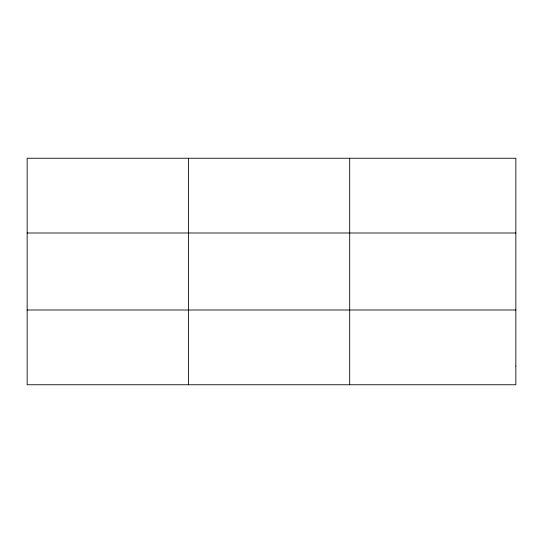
<?xml version="1.0" encoding="UTF-8"?>
<svg xmlns="http://www.w3.org/2000/svg" width="543" height="543" viewBox="0 0 543 543"><rect width="100%" height="100%" fill="white"/><g stroke="black" fill="none" stroke-linecap="round" stroke-linejoin="round"><path stroke-width="0.81" d="M188.421 158.244L188.421 384.756M349.692 158.244L349.692 384.756M27.15 232.995L515.85 232.995M27.15 310.005L515.85 310.005M515.85 366.07L515.85 384.756L27.15 384.756L27.15 158.244L515.85 158.244L515.85 366.07"/></g></svg>
